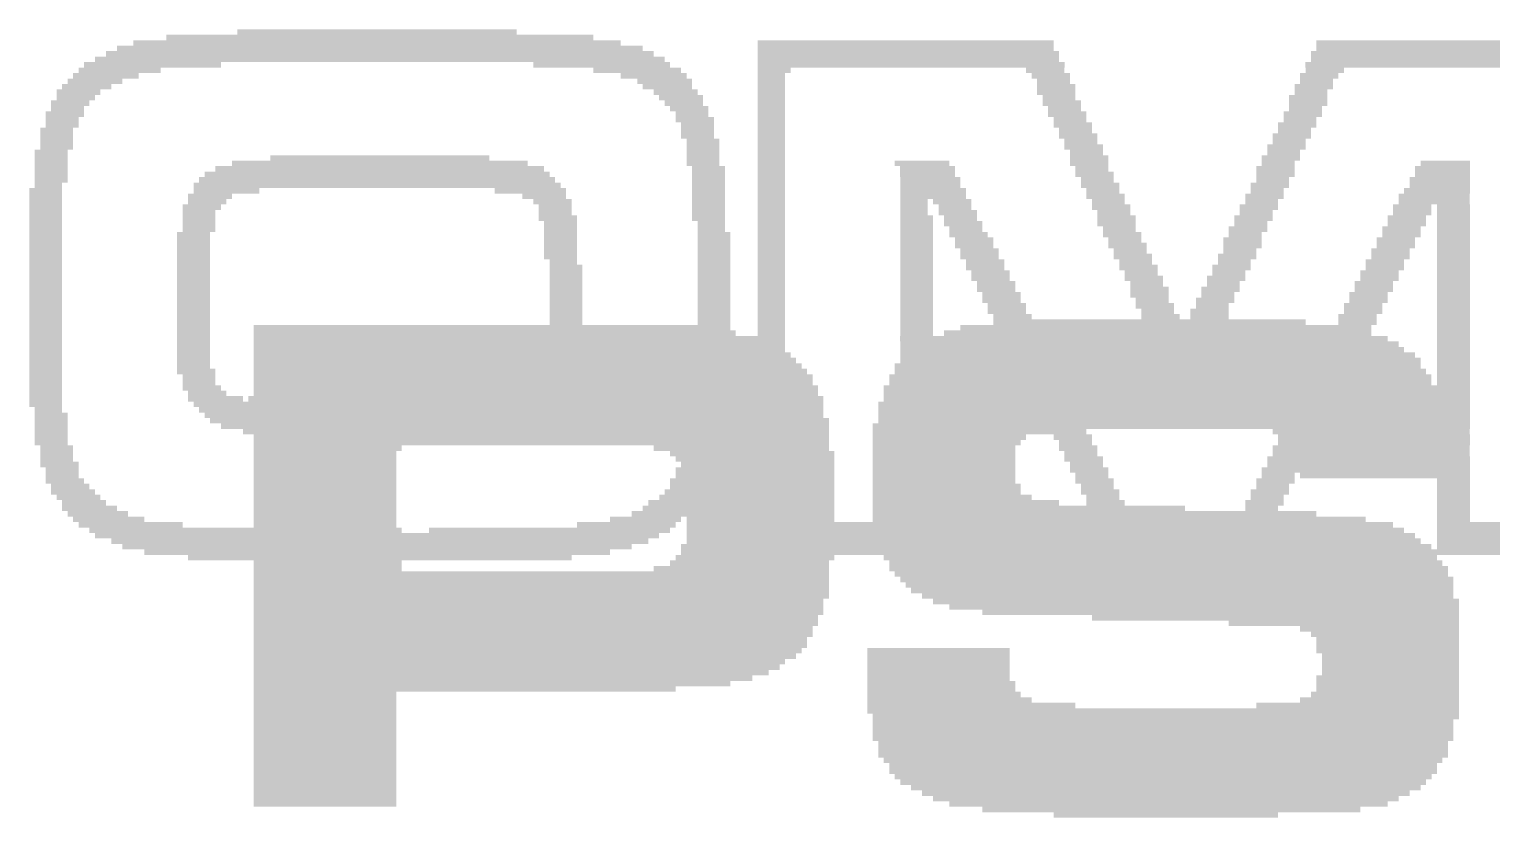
# Model space of a CAD drawing. Extents: x 0 to 94, y 0 to 124.
# Drawn here: x 67.39 to 74.2, y 7.29 to 10.96 of the extents above; entities that cross this region are included whole.
import ezdxf

# ---------------------------------------------------------------- set-up
doc = ezdxf.new("R2010")
doc.units = 0
doc.layers.add('21', color=253, linetype='CONTINUOUS')

# ---------------------------------------------------------------- blocks, each defined once
blk = doc.blocks.new('RECT')
blk.add_solid([(-0.5, -0.5), (0.5, -0.5), (-0.5, 0.5), (0.5, 0.5)])

msp = doc.modelspace()

# ---------------------------------------------------------------- block references
at = {"layer": '21', "yscale": 0.0255}
for p, xscale in [((69.0113, 10.949), 1.3006), ((69.0112, 10.898), 2.2695), ((69.0239, 10.9235), 1.989), ((71.472, 10.898), 1.377), ((74.073, 10.898), 1.377), ((69.0239, 10.8215), 2.652), ((69.0239, 10.847), 2.55), ((69.024, 10.8725), 2.4481), ((71.472, 10.8725), 1.377), ((71.4847, 10.847), 1.4025), ((71.4847, 10.8215), 1.4025), ((74.0602, 10.847), 1.4025), ((74.0602, 10.8215), 1.4025), ((74.073, 10.8725), 1.377), ((67.749, 10.745), 0.306), ((67.8127, 10.7705), 0.3825), ((67.9657, 10.796), 0.6375), ((70.0567, 10.796), 0.6375), ((70.2225, 10.7705), 0.408), ((70.299, 10.745), 0.306), ((70.8599, 10.7705), 0.153), ((71.4975, 10.796), 1.428), ((70.8472, 10.745), 0.1275), ((72.1222, 10.7705), 0.1785), ((72.1477, 10.745), 0.1785), ((73.3972, 10.745), 0.1786), ((74.0474, 10.796), 1.428), ((73.4227, 10.7705), 0.1785), ((67.6597, 10.694), 0.2295), ((67.698, 10.7195), 0.255), ((70.35, 10.7195), 0.255), ((70.3628, 10.694), 0.2294), ((70.8472, 10.7195), 0.1275), ((70.8472, 10.694), 0.1275), ((72.1604, 10.7195), 0.153), ((72.1732, 10.694), 0.1785), ((73.3717, 10.694), 0.1785), ((73.3845, 10.7195), 0.153), ((67.5832, 10.6175), 0.1785), ((67.6087, 10.643), 0.1785), ((67.6215, 10.6685), 0.204), ((70.401, 10.6685), 0.204), ((70.4265, 10.643), 0.2041), ((70.4393, 10.6175), 0.1786), ((70.8472, 10.6685), 0.1275), ((70.8472, 10.643), 0.1275), ((70.8472, 10.6175), 0.1275), ((72.1732, 10.6685), 0.1785), ((72.1987, 10.6175), 0.1785), ((72.186, 10.643), 0.153), ((73.3462, 10.643), 0.1786), ((73.3462, 10.6175), 0.1786), ((73.359, 10.6685), 0.1531), ((67.5577, 10.5665), 0.1785), ((67.545, 10.541), 0.153), ((67.5705, 10.592), 0.153), ((70.4647, 10.592), 0.1785), ((70.4902, 10.541), 0.1785), ((70.4775, 10.5665), 0.153), ((70.8472, 10.592), 0.1275), ((70.8472, 10.5665), 0.1275), ((70.8472, 10.541), 0.1275), ((72.2114, 10.592), 0.153), ((72.2242, 10.5665), 0.1786), ((72.237, 10.541), 0.1531), ((73.3207, 10.5665), 0.1785), ((73.308, 10.541), 0.153), ((73.3334, 10.592), 0.153), ((67.5195, 10.49), 0.153), ((67.545, 10.5155), 0.153), ((70.5029, 10.5155), 0.153), ((70.5029, 10.49), 0.153), ((70.8472, 10.5155), 0.1275), ((70.8472, 10.49), 0.1275), ((72.2497, 10.5155), 0.1785), ((72.2625, 10.49), 0.153), ((73.2953, 10.5155), 0.1784), ((73.2825, 10.49), 0.1529), ((67.5195, 10.4645), 0.153), ((67.5195, 10.439), 0.153), ((67.5195, 10.4135), 0.153), ((70.5029, 10.4645), 0.153), ((70.5285, 10.439), 0.153), ((70.5285, 10.4135), 0.153), ((70.8472, 10.4645), 0.1275), ((70.8472, 10.439), 0.1275), ((70.8472, 10.4135), 0.1275), ((72.2752, 10.4645), 0.1786), ((72.288, 10.439), 0.1531), ((72.3007, 10.4135), 0.1785), ((73.2443, 10.4135), 0.1784), ((73.2697, 10.4645), 0.1785), ((73.257, 10.439), 0.153), ((67.4939, 10.388), 0.153), ((67.4939, 10.3625), 0.153), ((67.4939, 10.337), 0.153), ((69.0239, 10.337), 1.377), ((69.024, 10.3625), 1.0199), ((70.5285, 10.388), 0.153), ((70.5285, 10.3625), 0.153), ((70.5285, 10.337), 0.153), ((70.8472, 10.388), 0.1275), ((70.8472, 10.3625), 0.1275), ((70.8472, 10.337), 0.1275), ((71.5485, 10.337), 0.255), ((72.3262, 10.3625), 0.1785), ((72.3262, 10.337), 0.1785), ((72.3135, 10.388), 0.153), ((73.2187, 10.3625), 0.1785), ((73.206, 10.337), 0.153), ((73.2315, 10.388), 0.1529), ((73.9837, 10.337), 0.2295), ((67.4939, 10.3115), 0.153), ((67.4939, 10.286), 0.153), ((69.0112, 10.286), 1.6065), ((69.0239, 10.3115), 1.53), ((70.554, 10.3115), 0.153), ((70.554, 10.286), 0.153), ((70.8472, 10.3115), 0.1275), ((70.8472, 10.286), 0.1275), ((71.5739, 10.3115), 0.255), ((71.5739, 10.286), 0.255), ((72.3389, 10.3115), 0.153), ((72.3517, 10.286), 0.1785), ((73.1932, 10.3115), 0.1785), ((73.1932, 10.286), 0.1785), ((73.971, 10.3115), 0.255), ((73.971, 10.286), 0.255), ((67.4685, 10.2095), 0.153), ((67.4939, 10.2605), 0.153), ((67.4812, 10.235), 0.1275), ((69.0112, 10.235), 1.7085), ((68.31, 10.2095), 0.306), ((69.0112, 10.2605), 1.6575), ((69.7252, 10.2095), 0.3315), ((70.554, 10.2605), 0.153), ((70.554, 10.235), 0.153), ((70.554, 10.2095), 0.153), ((70.8472, 10.2605), 0.1275), ((70.8472, 10.235), 0.1275), ((70.8472, 10.2095), 0.1275), ((71.5867, 10.2605), 0.2805), ((71.5867, 10.235), 0.2805), ((71.5995, 10.2095), 0.306), ((72.3772, 10.235), 0.1785), ((72.3645, 10.2605), 0.153), ((72.39, 10.2095), 0.1529), ((73.1677, 10.235), 0.1785), ((73.1549, 10.2095), 0.153), ((73.1805, 10.2605), 0.153), ((73.9455, 10.2095), 0.306), ((73.9582, 10.2605), 0.2805), ((73.9582, 10.235), 0.2805), ((67.4685, 10.184), 0.153), ((67.4685, 10.1585), 0.153), ((67.4685, 10.133), 0.153), ((68.1952, 10.133), 0.1785), ((68.2207, 10.1585), 0.1785), ((68.2335, 10.184), 0.204), ((69.7889, 10.184), 0.204), ((69.8272, 10.1585), 0.1785), ((69.84, 10.133), 0.153), ((70.554, 10.184), 0.153), ((70.554, 10.1585), 0.153), ((70.554, 10.133), 0.153), ((70.8472, 10.184), 0.1275), ((70.8472, 10.1585), 0.1275), ((70.8472, 10.133), 0.1275), ((71.5102, 10.1585), 0.1275), ((71.5102, 10.133), 0.1275), ((71.5995, 10.184), 0.306), ((71.6887, 10.1585), 0.1785), ((71.7015, 10.133), 0.153), ((72.4027, 10.184), 0.1784), ((72.4282, 10.133), 0.1785), ((72.4155, 10.1585), 0.153), ((73.1168, 10.133), 0.1786), ((73.1422, 10.184), 0.1785), ((73.1295, 10.1585), 0.1531), ((73.8307, 10.133), 0.1785), ((73.9327, 10.184), 0.3314), ((73.9327, 10.1585), 0.3314), ((74.022, 10.133), 0.153), ((67.4685, 10.1075), 0.153), ((67.4685, 10.082), 0.153), ((68.1825, 10.1075), 0.153), ((68.1825, 10.082), 0.153), ((69.8527, 10.082), 0.1785), ((69.84, 10.1075), 0.153), ((70.554, 10.1075), 0.153), ((70.554, 10.082), 0.153), ((70.8472, 10.1075), 0.1275), ((70.8472, 10.082), 0.1275), ((71.5102, 10.1075), 0.1275), ((71.523, 10.082), 0.153), ((71.7142, 10.1075), 0.1785), ((71.727, 10.082), 0.153), ((72.4537, 10.082), 0.1784), ((72.441, 10.1075), 0.1529), ((73.0912, 10.082), 0.1785), ((73.1039, 10.1075), 0.153), ((73.8053, 10.082), 0.1784), ((73.8307, 10.1075), 0.1785), ((74.022, 10.1075), 0.153), ((74.022, 10.082), 0.153), ((67.4685, 10.0565), 0.153), ((67.4685, 10.031), 0.153), ((67.4685, 10.0055), 0.153), ((68.157, 10.0055), 0.153), ((68.1825, 10.0565), 0.153), ((68.1825, 10.031), 0.153), ((69.8655, 10.0565), 0.153), ((69.8655, 10.031), 0.153), ((69.8655, 10.0055), 0.153), ((70.5667, 10.0565), 0.1275), ((70.5667, 10.031), 0.1275), ((70.5795, 10.0055), 0.153), ((70.8472, 10.0565), 0.1275), ((70.8472, 10.031), 0.1275), ((70.8472, 10.0055), 0.1275), ((71.523, 10.0565), 0.153), ((71.523, 10.031), 0.153), ((71.523, 10.0055), 0.153), ((71.7397, 10.0565), 0.1785), ((71.7652, 10.0055), 0.1785), ((71.7525, 10.031), 0.153), ((72.4537, 10.0565), 0.1784), ((72.4792, 10.0055), 0.1785), ((72.4665, 10.031), 0.153), ((73.0658, 10.031), 0.1786), ((73.053, 10.0055), 0.153), ((73.0785, 10.0565), 0.1531), ((73.7797, 10.031), 0.1785), ((73.7797, 10.0055), 0.1785), ((73.8053, 10.0565), 0.1784), ((74.022, 10.0565), 0.153), ((74.022, 10.031), 0.153), ((74.022, 10.0055), 0.153), ((67.4685, 9.98), 0.153), ((67.4685, 9.9545), 0.153), ((67.4685, 9.929), 0.153), ((68.157, 9.98), 0.153), ((68.157, 9.9545), 0.153), ((68.157, 9.929), 0.153), ((69.8655, 9.98), 0.153), ((69.8655, 9.9545), 0.153), ((69.8655, 9.929), 0.153), ((70.5795, 9.98), 0.153), ((70.5795, 9.9545), 0.153), ((70.5795, 9.929), 0.153), ((70.8472, 9.98), 0.1275), ((70.8472, 9.9545), 0.1275), ((70.8472, 9.929), 0.1275), ((71.523, 9.98), 0.153), ((71.523, 9.9545), 0.153), ((71.523, 9.929), 0.153), ((71.7907, 9.98), 0.1785), ((71.7907, 9.9545), 0.1785), ((71.8162, 9.929), 0.1785), ((72.492, 9.98), 0.153), ((72.5048, 9.9545), 0.1786), ((72.5175, 9.929), 0.1531), ((73.0402, 9.98), 0.1785), ((73.0402, 9.9545), 0.1785), ((73.0275, 9.929), 0.153), ((73.7287, 9.929), 0.1785), ((73.7542, 9.98), 0.1785), ((73.7542, 9.9545), 0.1785), ((74.022, 9.98), 0.153), ((74.022, 9.9545), 0.153), ((74.022, 9.929), 0.153), ((67.4685, 9.9035), 0.153), ((67.4685, 9.878), 0.153), ((68.157, 9.9035), 0.153), ((68.157, 9.878), 0.153), ((69.8655, 9.9035), 0.153), ((69.8782, 9.878), 0.1275), ((70.5795, 9.9035), 0.153), ((70.5795, 9.878), 0.153), ((70.8472, 9.9035), 0.1275), ((70.8472, 9.878), 0.1275), ((71.523, 9.9035), 0.153), ((71.523, 9.878), 0.153), ((71.8162, 9.9035), 0.1785), ((71.8417, 9.878), 0.1785), ((72.5302, 9.9035), 0.1785), ((72.543, 9.878), 0.153), ((73.0148, 9.9035), 0.1784), ((73.002, 9.878), 0.1529), ((73.7032, 9.878), 0.1785), ((73.7287, 9.9035), 0.1785), ((74.022, 9.9035), 0.153), ((74.022, 9.878), 0.153), ((67.4685, 9.8525), 0.153), ((67.4685, 9.827), 0.153), ((67.4685, 9.8015), 0.153), ((68.157, 9.8525), 0.153), ((68.157, 9.827), 0.153), ((68.157, 9.8015), 0.153), ((69.891, 9.8525), 0.1531), ((69.891, 9.827), 0.1531), ((69.891, 9.8015), 0.1531), ((70.5795, 9.8525), 0.153), ((70.5795, 9.827), 0.153), ((70.5795, 9.8015), 0.153), ((70.8472, 9.8525), 0.1275), ((70.8472, 9.827), 0.1275), ((70.8472, 9.8015), 0.1275), ((71.523, 9.8525), 0.153), ((71.523, 9.827), 0.153), ((71.523, 9.8015), 0.153), ((71.8417, 9.8525), 0.1785), ((71.8672, 9.827), 0.1785), ((71.8672, 9.8015), 0.1785), ((72.5558, 9.8525), 0.1786), ((72.5812, 9.8015), 0.1785), ((72.5685, 9.827), 0.1531), ((72.9638, 9.8015), 0.1784), ((72.9892, 9.8525), 0.1785), ((72.9764, 9.827), 0.153), ((73.6778, 9.827), 0.1786), ((73.6778, 9.8015), 0.1786), ((73.7032, 9.8525), 0.1785), ((74.022, 9.8525), 0.153), ((74.022, 9.827), 0.153), ((74.022, 9.8015), 0.153), ((67.4685, 9.776), 0.153), ((67.4685, 9.7505), 0.153), ((67.4685, 9.725), 0.153), ((68.157, 9.776), 0.153), ((68.157, 9.7505), 0.153), ((68.157, 9.725), 0.153), ((69.891, 9.776), 0.1531), ((69.891, 9.7505), 0.1531), ((69.891, 9.725), 0.1531), ((70.5795, 9.776), 0.153), ((70.5795, 9.7505), 0.153), ((70.5795, 9.725), 0.153), ((70.8472, 9.776), 0.1275), ((70.8472, 9.7505), 0.1275), ((70.8472, 9.725), 0.1275), ((71.523, 9.776), 0.153), ((71.523, 9.7505), 0.153), ((71.523, 9.725), 0.153), ((71.8927, 9.776), 0.1785), ((71.8927, 9.7505), 0.1785), ((71.9182, 9.725), 0.1785), ((72.6067, 9.7505), 0.1785), ((72.6067, 9.725), 0.1785), ((72.594, 9.776), 0.153), ((72.9382, 9.7505), 0.1785), ((72.9254, 9.725), 0.153), ((72.951, 9.776), 0.1529), ((73.6268, 9.725), 0.1786), ((73.6522, 9.776), 0.1785), ((73.6522, 9.7505), 0.1785), ((74.022, 9.776), 0.153), ((74.022, 9.7505), 0.153), ((74.022, 9.725), 0.153), ((67.4685, 9.6995), 0.153), ((67.4685, 9.674), 0.153), ((68.157, 9.6995), 0.153), ((68.157, 9.674), 0.153), ((69.891, 9.6995), 0.1531), ((69.891, 9.674), 0.1531), ((70.5795, 9.6995), 0.153), ((70.5795, 9.674), 0.153), ((70.8472, 9.6995), 0.1275), ((70.8472, 9.674), 0.1275), ((71.523, 9.6995), 0.153), ((71.523, 9.674), 0.153), ((71.9182, 9.6995), 0.1785), ((71.9437, 9.674), 0.1785), ((72.6322, 9.674), 0.1785), ((72.6195, 9.6995), 0.153), ((72.9127, 9.6995), 0.1785), ((72.9, 9.674), 0.153), ((73.6012, 9.674), 0.1785), ((73.6268, 9.6995), 0.1786), ((74.022, 9.6995), 0.153), ((74.022, 9.674), 0.153), ((67.4685, 9.6485), 0.153), ((67.4685, 9.623), 0.153), ((67.4685, 9.5975), 0.153), ((68.157, 9.6485), 0.153), ((68.157, 9.623), 0.153), ((68.157, 9.5975), 0.153), ((69.891, 9.6485), 0.1531), ((69.891, 9.623), 0.1531), ((69.891, 9.5975), 0.1531), ((70.5795, 9.6485), 0.153), ((70.5795, 9.623), 0.153), ((70.5795, 9.5975), 0.153), ((70.8472, 9.6485), 0.1275), ((70.8472, 9.623), 0.1275), ((70.8472, 9.5975), 0.1275), ((71.523, 9.6485), 0.153), ((71.523, 9.623), 0.153), ((71.523, 9.5975), 0.153), ((71.9437, 9.6485), 0.1785), ((71.9692, 9.623), 0.1785), ((72.6067, 9.5975), 1.4535), ((72.6577, 9.623), 0.1785), ((72.645, 9.6485), 0.153), ((72.8872, 9.6485), 0.1785), ((72.8872, 9.623), 0.1785), ((73.5757, 9.623), 0.1784), ((73.5757, 9.5975), 0.1784), ((73.6012, 9.6485), 0.1785), ((74.022, 9.6485), 0.153), ((74.022, 9.623), 0.153), ((74.022, 9.5975), 0.153), ((67.4685, 9.572), 0.153), ((67.4685, 9.5465), 0.153), ((67.4685, 9.521), 0.153), ((68.157, 9.572), 0.153), ((68.157, 9.5465), 0.153), ((68.157, 9.521), 0.153), ((69.5467, 9.572), 2.2185), ((69.5594, 9.5465), 2.244), ((69.6742, 9.521), 2.4735), ((70.8472, 9.572), 0.1275), ((70.8472, 9.5465), 0.1275), ((72.5812, 9.521), 2.2696), ((71.523, 9.572), 0.153), ((71.523, 9.5465), 0.153), ((72.645, 9.5465), 1.989), ((72.6832, 9.572), 1.9125), ((74.022, 9.572), 0.153), ((74.022, 9.5465), 0.153), ((74.022, 9.521), 0.153), ((67.4685, 9.4955), 0.153), ((67.4685, 9.47), 0.153), ((68.157, 9.4955), 0.153), ((68.157, 9.47), 0.153), ((69.6742, 9.4955), 2.4735), ((69.6742, 9.47), 2.4735), ((72.6068, 9.4955), 2.3206), ((72.6195, 9.47), 2.346), ((74.022, 9.4955), 0.153), ((74.022, 9.47), 0.153), ((67.4685, 9.4445), 0.153), ((67.4685, 9.419), 0.153), ((67.4685, 9.3935), 0.153), ((68.157, 9.4445), 0.153), ((68.157, 9.419), 0.153), ((68.157, 9.3935), 0.153), ((69.687, 9.4445), 2.499), ((69.6997, 9.419), 2.5245), ((69.7125, 9.3935), 2.55), ((72.645, 9.3935), 2.448), ((72.6577, 9.419), 2.4225), ((72.645, 9.4445), 2.397), ((74.022, 9.4445), 0.153), ((74.022, 9.419), 0.153), ((74.022, 9.3935), 0.153), ((67.4685, 9.368), 0.153), ((67.4685, 9.3425), 0.153), ((67.4685, 9.317), 0.153), ((68.1697, 9.368), 0.1785), ((68.1825, 9.3425), 0.153), ((68.1825, 9.317), 0.153), ((69.7252, 9.368), 2.5755), ((69.7379, 9.3425), 2.601), ((69.7379, 9.317), 2.601), ((72.6577, 9.3425), 2.5245), ((72.6577, 9.317), 2.5245), ((72.6577, 9.368), 2.4735), ((74.022, 9.368), 0.153), ((74.022, 9.3425), 0.153), ((74.022, 9.317), 0.153), ((67.4685, 9.2915), 0.153), ((67.4685, 9.266), 0.153), ((68.1952, 9.2915), 0.1785), ((68.2207, 9.266), 0.1785), ((69.7507, 9.2915), 2.6265), ((69.7507, 9.266), 2.6265), ((72.7342, 9.2915), 2.7285), ((72.7342, 9.266), 2.7285), ((67.4685, 9.2405), 0.153), ((67.4685, 9.215), 0.153), ((67.4812, 9.1895), 0.1275), ((68.2589, 9.2405), 0.255), ((69.6232, 9.215), 2.9325), ((69.636, 9.1895), 2.907), ((69.7507, 9.2405), 2.6775), ((72.7215, 9.215), 2.754), ((72.7215, 9.1895), 2.754), ((72.7342, 9.2405), 2.7285), ((67.4939, 9.164), 0.153), ((67.4939, 9.1385), 0.153), ((67.4939, 9.113), 0.153), ((69.6487, 9.164), 2.8815), ((69.6742, 9.1385), 2.8815), ((69.6997, 9.113), 2.8305), ((72.7087, 9.113), 2.7795), ((72.7215, 9.164), 2.754), ((72.7215, 9.1385), 2.754), ((67.4939, 9.0875), 0.153), ((67.4939, 9.062), 0.153), ((69.7507, 9.0875), 2.7285), ((69.7762, 9.062), 2.6775), ((71.8162, 9.0875), 0.9946), ((71.676, 9.062), 0.714), ((72.2497, 9.062), 0.1785), ((73.6394, 9.0875), 0.918), ((73.6523, 9.062), 0.8924), ((67.4939, 9.0365), 0.153), ((67.5195, 9.011), 0.153), ((67.5195, 8.9855), 0.153), ((69.7762, 9.0365), 2.6775), ((68.7817, 9.011), 0.6885), ((68.769, 8.9855), 0.6631), ((70.707, 9.011), 0.816), ((70.758, 8.9855), 0.765), ((71.6632, 9.0365), 0.6885), ((71.6505, 9.011), 0.663), ((71.6505, 8.9855), 0.663), ((72.2752, 9.011), 0.1786), ((72.2625, 9.0365), 0.153), ((72.288, 8.9855), 0.1531), ((73.6394, 9.011), 0.918), ((73.6394, 8.9855), 0.918), ((73.6523, 9.0365), 0.8924), ((67.5322, 8.9345), 0.1785), ((67.5195, 8.96), 0.153), ((67.545, 8.909), 0.153), ((68.769, 8.96), 0.6631), ((68.769, 8.9345), 0.6631), ((68.769, 8.909), 0.6631), ((70.7707, 8.96), 0.7395), ((70.7707, 8.909), 0.7395), ((70.7835, 8.9345), 0.714), ((71.6505, 8.96), 0.663), ((71.6505, 8.9345), 0.663), ((71.6505, 8.909), 0.663), ((72.3007, 8.96), 0.1785), ((72.3262, 8.909), 0.1785), ((72.3135, 8.9345), 0.153), ((73.614, 8.909), 0.969), ((73.6268, 8.96), 0.9434), ((73.6268, 8.9345), 0.9434), ((67.5577, 8.858), 0.1785), ((67.545, 8.8835), 0.153), ((68.769, 8.8835), 0.6631), ((68.769, 8.858), 0.6631), ((70.758, 8.858), 0.765), ((70.7707, 8.8835), 0.7395), ((71.6505, 8.8835), 0.663), ((71.6505, 8.858), 0.663), ((72.3389, 8.8835), 0.153), ((72.3517, 8.858), 0.1785), ((73.1932, 8.858), 0.1785), ((73.206, 8.8835), 0.153), ((73.7032, 8.8835), 0.7905), ((74.022, 8.858), 0.153), ((67.5832, 8.8325), 0.1785), ((67.596, 8.807), 0.204), ((67.6215, 8.7815), 0.204), ((68.769, 8.8325), 0.6631), ((68.769, 8.807), 0.6631), ((68.769, 8.7815), 0.6631), ((70.7325, 8.7815), 0.816), ((70.7452, 8.807), 0.7905), ((70.758, 8.8325), 0.765), ((71.6632, 8.8325), 0.6885), ((71.6632, 8.807), 0.6885), ((71.6887, 8.7815), 0.7395), ((72.3772, 8.807), 0.1785), ((72.3645, 8.8325), 0.153), ((72.39, 8.7815), 0.1529), ((73.1677, 8.807), 0.1785), ((73.1549, 8.7815), 0.153), ((73.1805, 8.8325), 0.153), ((74.022, 8.8325), 0.153), ((74.022, 8.807), 0.153), ((74.022, 8.7815), 0.153), ((67.6724, 8.7305), 0.255), ((67.647, 8.756), 0.204), ((67.7107, 8.705), 0.2805), ((68.769, 8.756), 0.6631), ((68.769, 8.7305), 0.6631), ((68.769, 8.705), 0.6631), ((70.6687, 8.705), 0.9435), ((70.6942, 8.7305), 0.8924), ((70.707, 8.756), 0.867), ((71.7525, 8.756), 0.867), ((72.0457, 8.7305), 1.4535), ((72.3517, 8.705), 2.0655), ((72.4027, 8.756), 0.1784), ((73.1422, 8.756), 0.1785), ((73.1295, 8.7305), 0.1531), ((74.022, 8.756), 0.153), ((74.022, 8.7305), 0.153), ((74.022, 8.705), 0.153), ((67.7617, 8.6795), 0.3315), ((67.8637, 8.654), 0.4845), ((68.769, 8.6795), 0.6631), ((68.769, 8.654), 0.6631), ((70.1715, 8.654), 0.459), ((70.2607, 8.6795), 0.3315), ((70.7962, 8.6795), 0.6885), ((72.0967, 8.654), 3.2895), ((72.4665, 8.6795), 2.295), ((74.022, 8.6795), 0.153), ((75.8452, 8.654), 3.7995), ((68.3992, 8.6285), 1.4535), ((69.0112, 8.603), 2.6265), ((69.0239, 8.5775), 2.499), ((69.8145, 8.6285), 1.122), ((72.1477, 8.603), 3.3915), ((72.1604, 8.5775), 3.417), ((72.1222, 8.6285), 3.3405), ((75.8325, 8.6285), 3.774), ((75.807, 8.603), 3.723), ((75.7815, 8.5775), 3.672), ((69.0112, 8.552), 2.3715), ((69.0112, 8.5265), 2.1675), ((69.0239, 8.501), 1.785), ((70.7707, 8.501), 0.7395), ((72.1732, 8.552), 3.4935), ((73.9072, 8.5265), 6.9615), ((72.6577, 8.501), 2.5755), ((75.7432, 8.552), 3.5955), ((68.7817, 8.4755), 0.6885), ((68.7817, 8.45), 0.6885), ((70.707, 8.45), 0.816), ((70.7452, 8.4755), 0.7395), ((72.6832, 8.4755), 2.5755), ((72.696, 8.45), 2.601), ((69.7762, 8.4245), 2.6775), ((69.7762, 8.399), 2.6775), ((69.7762, 8.3735), 2.6775), ((72.7087, 8.4245), 2.5755), ((72.7342, 8.399), 2.5755), ((72.7469, 8.3735), 2.55), ((69.7762, 8.348), 2.6775), ((69.7762, 8.3225), 2.6775), ((69.7635, 8.297), 2.652), ((72.7597, 8.348), 2.5245), ((72.7852, 8.3225), 2.4735), ((72.8235, 8.297), 2.4481), ((69.7635, 8.2715), 2.652), ((69.7635, 8.246), 2.652), ((72.8618, 8.2715), 2.3716), ((72.9382, 8.246), 2.2186), ((69.7507, 8.2205), 2.6265), ((69.7507, 8.195), 2.6265), ((69.7379, 8.1695), 2.601), ((73.1933, 8.2205), 1.7086), ((73.512, 8.195), 1.0711), ((73.6778, 8.1695), 0.7396), ((69.7379, 8.144), 2.601), ((69.7252, 8.1185), 2.5755), ((69.7252, 8.093), 2.5755), ((73.7032, 8.144), 0.6886), ((73.716, 8.1185), 0.6631), ((73.716, 8.093), 0.6631), ((69.7125, 8.0675), 2.55), ((69.6997, 8.042), 2.5245), ((71.6249, 8.0675), 0.663), ((71.6249, 8.042), 0.663), ((73.716, 8.0675), 0.6631), ((73.7288, 8.042), 0.6376), ((69.6742, 8.0165), 2.4735), ((69.6615, 7.991), 2.448), ((69.636, 7.9655), 2.397), ((71.6249, 8.0165), 0.663), ((71.6249, 7.991), 0.663), ((71.6249, 7.9655), 0.663), ((73.7288, 8.0165), 0.6376), ((73.7288, 7.991), 0.6376), ((73.7288, 7.9655), 0.6376), ((69.5977, 7.94), 2.3205), ((69.5467, 7.9145), 2.2185), ((69.4192, 7.889), 1.9635), ((71.6249, 7.94), 0.663), ((71.6377, 7.9145), 0.6885), ((71.6377, 7.889), 0.6885), ((73.716, 7.94), 0.6631), ((73.716, 7.9145), 0.6631), ((73.716, 7.889), 0.6631), ((68.769, 7.8635), 0.6631), ((68.769, 7.838), 0.6631), ((71.6505, 7.8635), 0.714), ((71.676, 7.838), 0.765), ((73.6778, 7.838), 0.7396), ((73.7032, 7.8635), 0.6886), ((68.769, 7.8125), 0.6631), ((68.769, 7.787), 0.6631), ((68.769, 7.7615), 0.6631), ((71.778, 7.8125), 0.969), ((72.6705, 7.787), 2.7541), ((72.6833, 7.7615), 2.7286), ((73.5757, 7.8125), 0.9436), ((68.769, 7.736), 0.6631), ((68.769, 7.7105), 0.6631), ((68.769, 7.685), 0.6631), ((72.6705, 7.736), 2.703), ((72.6705, 7.7105), 2.703), ((72.6705, 7.685), 2.703), ((68.769, 7.6595), 0.6631), ((68.769, 7.634), 0.6631), ((72.6705, 7.6595), 2.703), ((72.6705, 7.634), 2.652), ((68.769, 7.6085), 0.6631), ((68.769, 7.583), 0.6631), ((68.769, 7.5575), 0.6631), ((72.6705, 7.6085), 2.652), ((72.6705, 7.583), 2.652), ((72.6705, 7.5575), 2.601), ((68.769, 7.532), 0.6631), ((68.769, 7.5065), 0.6631), ((68.769, 7.481), 0.6631), ((72.6705, 7.532), 2.55), ((72.6705, 7.5065), 2.55), ((72.6705, 7.481), 2.499), ((68.769, 7.4555), 0.6631), ((68.769, 7.43), 0.6631), ((72.6705, 7.4555), 2.448), ((72.6832, 7.43), 2.3715), ((68.769, 7.4045), 0.6631), ((68.769, 7.379), 0.6631), ((68.769, 7.3535), 0.6631), ((72.6832, 7.4045), 2.2695), ((72.6833, 7.379), 2.1676), ((72.696, 7.3535), 2.0401), ((72.7087, 7.328), 1.7595), ((72.6833, 7.3025), 1.0456)]:
    msp.add_blockref('RECT', p, dxfattribs=dict(at, xscale=xscale))

doc.saveas('drawing.dxf')
